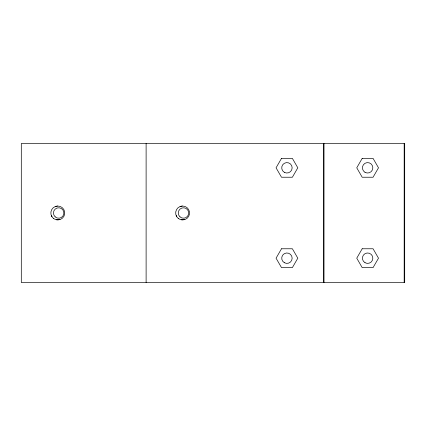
<?xml version="1.0" encoding="UTF-8"?>
<svg xmlns="http://www.w3.org/2000/svg" width="426" height="426" viewBox="0 0 426 426"><rect width="100%" height="100%" fill="white"/><g stroke="black" fill="none" stroke-linecap="round" stroke-linejoin="round"><path stroke-width="0.64" d="M55.321 206.525L57.441 206.046M180.134 206.525L182.253 206.046M59.938 219.603L56.344 219.789M184.756 219.603L181.162 219.789M176.183 215.519L176.779 216.77M51.37 215.519L51.961 216.77M404.173 143.482L404.173 282.518M324.01 143.482L324.01 282.518M323.483 143.482L323.483 282.518M146.113 143.482L146.113 282.518M281.501 158.392L276.059 167.812L281.501 177.232L292.374 177.232L297.811 167.812L292.374 158.392L281.501 158.392M281.501 248.768L276.059 258.188L281.501 267.608L292.374 267.608L297.811 258.188L292.374 248.768L281.501 248.768M362.191 158.392L356.754 167.812L362.191 177.232L373.064 177.232L378.501 167.812L373.064 158.392L362.191 158.392M362.191 248.768L356.754 258.188L362.191 267.608L373.064 267.608L378.501 258.188L373.064 248.768L362.191 248.768M404.7 143.482L21.3 143.482L21.3 282.518L404.7 282.518L404.7 143.482M365.018 262.704A5.213 5.213 0 0 0 372.841 258.188A5.213 5.213 0 0 0 365.018 253.672A5.213 5.213 0 0 0 365.018 262.704M365.018 172.328A5.213 5.213 0 0 0 372.841 167.812A5.213 5.213 0 0 0 365.018 163.296A5.213 5.213 0 0 0 365.018 172.328M53.452 218.416A6.954 6.949 0 0 0 64.672 214.038A6.954 6.949 0 0 0 55.268 206.514A6.954 6.949 0 0 0 53.452 218.416M55.194 216.882A5.213 5.213 0 0 0 63.772 214.049A5.213 5.213 0 0 0 57.031 208.037A5.213 5.213 0 0 0 55.194 216.882M178.27 218.416A6.954 6.949 0 0 0 189.485 214.038A6.954 6.949 0 0 0 180.081 206.514A6.954 6.949 0 0 0 178.27 218.416M284.328 262.704A5.213 5.213 0 0 0 292.151 258.188A5.213 5.213 0 0 0 284.328 253.672A5.213 5.213 0 0 0 284.328 262.704M284.328 172.328A5.213 5.213 0 0 0 292.151 167.812A5.213 5.213 0 0 0 284.328 163.296A5.213 5.213 0 0 0 284.328 172.328M180.012 216.882A5.213 5.213 0 0 0 188.585 214.049A5.213 5.213 0 0 0 181.849 208.037A5.213 5.213 0 0 0 180.012 216.882"/></g></svg>
